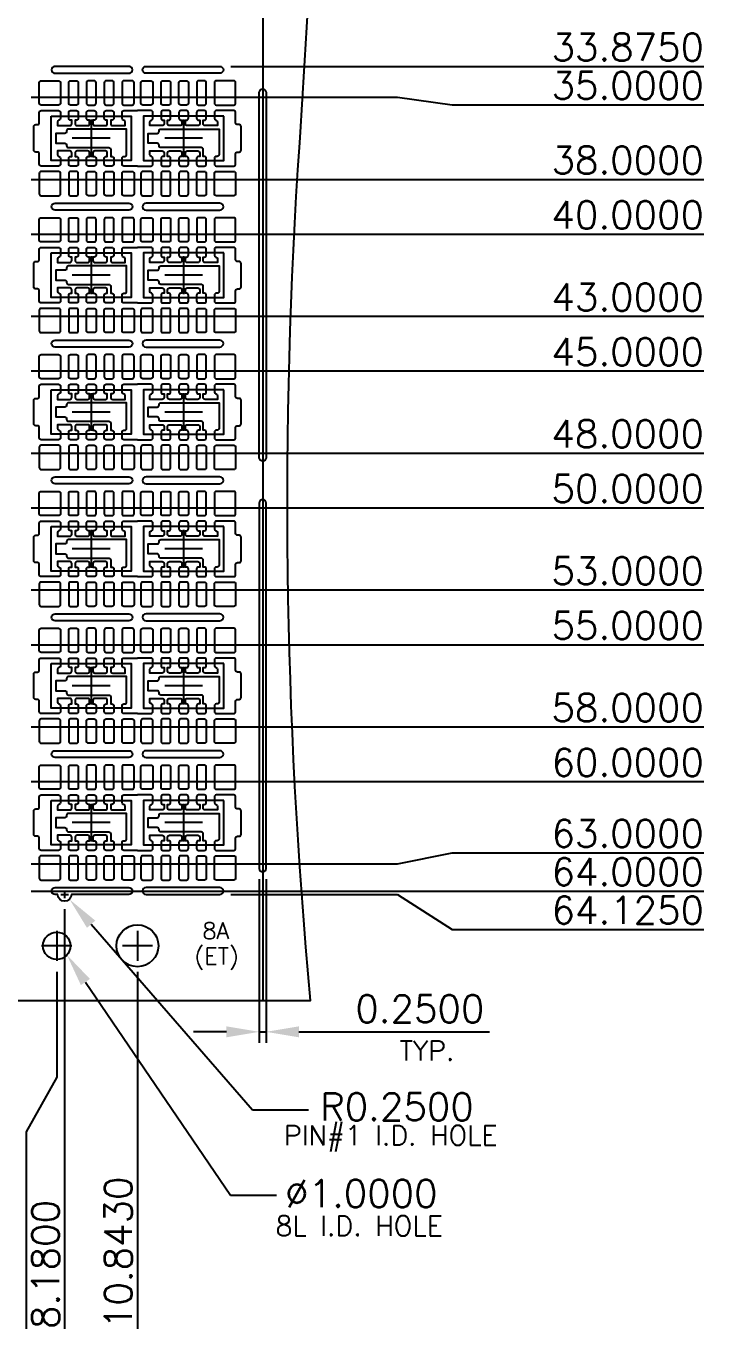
# Model space of a CAD drawing. Extents: x -629 to -184, y 97 to 360.
# Drawn here: x -569.4 to -507.4, y 96.9 to 215.9 of the extents above; entities that cross this region are included whole.
import ezdxf
from ezdxf.enums import TextEntityAlignment as Align
from ezdxf.lldxf.tags import DXFTag

# ---------------------------------------------------------------- set-up
doc = ezdxf.new("R2010")
doc.units = 0
doc.header["$LTSCALE"] = 8
doc.header["$MEASUREMENT"] = 0
for name, color, linetype in [('CEN', 2, 'CENTER'), ('COIN-LINE', 4, 'Continuous'), ('DIM', 7, 'Continuous'), ('LF-LINE', 1, 'Continuous'), ('PKG-OUT', 3, 'HIDDEN')]:
    doc.layers.add(name, color=color, linetype=linetype)
doc.styles.add('SIMPLEX', font='SIMPLEX.shx', dxfattribs={"height": 3})
tags = doc.linetypes.add('CENTER', pattern=[2, 1.25, -0.25, 0.25, -0.25]).pattern_tags.tags
tags[10:11] = [DXFTag(74, 4), DXFTag(75, 0), DXFTag(340, '0'), DXFTag(46, 1.0), DXFTag(50, 0.0), DXFTag(44, 0.0), DXFTag(45, 0.0)]
tags[8:9] = [DXFTag(74, 4), DXFTag(75, 0), DXFTag(340, '0'), DXFTag(46, 1.0), DXFTag(50, 0.0), DXFTag(44, 0.0), DXFTag(45, 0.0)]
tags[6:7] = [DXFTag(74, 4), DXFTag(75, 0), DXFTag(340, '0'), DXFTag(46, 1.0), DXFTag(50, 0.0), DXFTag(44, 0.0), DXFTag(45, 0.0)]
tags[4:5] = [DXFTag(74, 4), DXFTag(75, 0), DXFTag(340, '0'), DXFTag(46, 1.0), DXFTag(50, 0.0), DXFTag(44, 0.0), DXFTag(45, 0.0)]
tags = doc.linetypes.add('HIDDEN', pattern=[0.375, 0.25, -0.125]).pattern_tags.tags
tags[6:7] = [DXFTag(74, 4), DXFTag(75, 0), DXFTag(340, '0'), DXFTag(46, 1.0), DXFTag(50, 0.0), DXFTag(44, 0.0), DXFTag(45, 0.0)]
tags[4:5] = [DXFTag(74, 4), DXFTag(75, 0), DXFTag(340, '0'), DXFTag(46, 1.0), DXFTag(50, 0.0), DXFTag(44, 0.0), DXFTag(45, 0.0)]

# ---------------------------------------------------------------- blocks, each defined once
blk = doc.blocks.new('INT')
blk.add_lwpolyline([(1.688, -1.013), (1.195, -1.013, -0.414214), (1.125, -0.943), (1.125, -0.733, -0.414214), (1.195, -0.663), (1.223, -0.663, 0.414214), (1.293, -0.593), (1.293, 0.338), (-0.83, 0.338, 0.414214), (-0.9, 0.268), (-0.9, 0.25, -0.414214), (-0.97, 0.18), (-1.293, 0.18), (-1.293, -0.18), (-0.97, -0.18, -0.414214), (-0.9, -0.25), (-0.9, -0.268, 0.414214), (-0.83, -0.338), (0.643, -0.338, -0.414214), (0.712, -0.408), (0.712, -0.663), (0.755, -0.663, -0.414214), (0.825, -0.733), (0.825, -0.943, -0.414214), (0.755, -1.013), (0.545, -1.013, -0.414214), (0.475, -0.943), (0.475, -0.733, -0.414214), (0.545, -0.663), (0.587, -0.663), (0.587, -0.533, 0.414214), (0.517, -0.463), (0.133, -0.463, 0.414214), (0.062, -0.533), (0.062, -0.663), (0.105, -0.663, -0.414214), (0.175, -0.733), (0.175, -0.943, -0.414214), (0.105, -1.013), (-0.105, -1.013, -0.414214), (-0.175, -0.943), (-0.175, -0.733, -0.414214), (-0.105, -0.663), (-0.062, -0.663), (-0.062, -0.533, 0.414214), (-0.132, -0.463), (-0.518, -0.463, 0.414214), (-0.588, -0.533), (-0.588, -0.663), (-0.545, -0.663, -0.414214), (-0.475, -0.733), (-0.475, -0.943, -0.414214), (-0.545, -1.013), (-0.755, -1.013, -0.414214), (-0.825, -0.943), (-0.825, -0.733, -0.414214), (-0.755, -0.663), (-0.713, -0.663), (-0.713, -0.533, 0.414214), (-0.782, -0.463), (-1.237, -0.463), (-1.237, -0.594, 0.357421), (-1.181, -0.663, -0.357421), (-1.125, -0.732), (-1.125, -0.943, -0.414214), (-1.195, -1.013), (-1.83, -1.013, -0.414214), (-1.9, -0.943), (-1.9, -0.57, 0.414214), (-1.97, -0.5), (-2.03, -0.5, -0.414214), (-2.1, -0.43), (-2.1, 0.43, -0.414214), (-2.03, 0.5), (-1.97, 0.5, 0.414214), (-1.9, 0.57), (-1.9, 0.943, -0.414214), (-1.83, 1.013), (-1.195, 1.013, -0.414214), (-1.125, 0.943), (-1.125, 0.732, -0.357421), (-1.181, 0.663, 0.357421), (-1.237, 0.594), (-1.237, 0.463), (-0.782, 0.463, 0.414214), (-0.713, 0.533), (-0.713, 0.663), (-0.755, 0.663, -0.414214), (-0.825, 0.733), (-0.825, 0.943, -0.414214), (-0.755, 1.013), (-0.545, 1.013, -0.414214), (-0.475, 0.943), (-0.475, 0.733, -0.414214), (-0.545, 0.663), (-0.588, 0.663), (-0.588, 0.533, 0.414214), (-0.518, 0.463), (-0.132, 0.463, 0.414214), (-0.062, 0.533), (-0.062, 0.663), (-0.105, 0.663, -0.414214), (-0.175, 0.733), (-0.175, 0.943, -0.414214), (-0.105, 1.013), (0.105, 1.013, -0.414214), (0.175, 0.943), (0.175, 0.733, -0.414214), (0.105, 0.663), (0.062, 0.663), (0.062, 0.533, 0.414214), (0.133, 0.463), (0.517, 0.463, 0.414214), (0.587, 0.533), (0.587, 0.663), (0.545, 0.663, -0.414214), (0.475, 0.733), (0.475, 0.943, -0.414214), (0.545, 1.013), (0.755, 1.013, -0.414214), (0.825, 0.943), (0.825, 0.733, -0.414214), (0.755, 0.663), (0.712, 0.663), (0.712, 0.533, 0.414214), (0.783, 0.463), (1.237, 0.463), (1.237, 0.594, 0.357421), (1.181, 0.663, -0.357421), (1.125, 0.732), (1.125, 0.943, -0.414214), (1.195, 1.013), (1.688, 1.013)], format="xyb")
at = {"layer": 'PKG-OUT'}
blk.add_lwpolyline([(-1.463, 0.813), (1.463, 0.813), (1.463, -0.813), (-1.463, -0.813)], close=True, dxfattribs=at)
blk = doc.blocks.new('INT1')
blk.add_lwpolyline([(-1.688, -1.013), (-1.195, -1.013, 0.414214), (-1.125, -0.943), (-1.125, -0.732, 0.357421), (-1.181, -0.663, -0.357421), (-1.237, -0.594), (-1.237, -0.463), (-0.783, -0.463, -0.414214), (-0.713, -0.533), (-0.713, -0.663), (-0.755, -0.663, 0.414214), (-0.825, -0.733), (-0.825, -0.943, 0.414214), (-0.755, -1.013), (-0.545, -1.013, 0.414214), (-0.475, -0.943), (-0.475, -0.733, 0.414214), (-0.545, -0.663), (-0.588, -0.663), (-0.588, -0.533, -0.414214), (-0.518, -0.463), (-0.133, -0.463, -0.414214), (-0.063, -0.533), (-0.063, -0.663), (-0.105, -0.663, 0.414214), (-0.175, -0.733), (-0.175, -0.943, 0.414214), (-0.105, -1.013), (0.105, -1.013, 0.414214), (0.175, -0.943), (0.175, -0.733, 0.414214), (0.105, -0.663), (0.062, -0.663), (0.062, -0.533, -0.414214), (0.132, -0.463), (0.517, -0.463, -0.414214), (0.587, -0.533), (0.587, -0.663), (0.545, -0.663, 0.414214), (0.475, -0.733), (0.475, -0.943, 0.414214), (0.545, -1.013), (0.755, -1.013, 0.414214), (0.825, -0.943), (0.825, -0.733, 0.414214), (0.755, -0.663), (0.712, -0.663), (0.712, -0.408, 0.414214), (0.643, -0.338), (-0.83, -0.338, -0.414214), (-0.9, -0.268), (-0.9, -0.25, 0.414214), (-0.97, -0.18), (-1.293, -0.18), (-1.293, 0.18), (-0.97, 0.18, 0.414214), (-0.9, 0.25), (-0.9, 0.268, -0.414214), (-0.83, 0.338), (1.293, 0.338), (1.293, -0.593, -0.414214), (1.223, -0.663), (1.195, -0.663, 0.414214), (1.125, -0.733), (1.125, -0.943, 0.414214), (1.195, -1.013), (1.83, -1.013, 0.414214), (1.9, -0.943), (1.9, -0.57, -0.414214), (1.97, -0.5), (2.03, -0.5, 0.414214), (2.1, -0.43), (2.1, 0.43, 0.414214), (2.03, 0.5), (1.97, 0.5, -0.414214), (1.9, 0.57), (1.9, 0.943, 0.414214), (1.83, 1.013), (1.195, 1.013, 0.414214), (1.125, 0.943), (1.125, 0.732, 0.357421), (1.181, 0.663, -0.357421), (1.237, 0.594), (1.237, 0.463), (0.782, 0.463, -0.414214), (0.712, 0.533), (0.712, 0.663), (0.755, 0.663, 0.414214), (0.825, 0.733), (0.825, 0.943, 0.414214), (0.755, 1.013), (0.545, 1.013, 0.414214), (0.475, 0.943), (0.475, 0.733, 0.414214), (0.545, 0.663), (0.587, 0.663), (0.587, 0.533, -0.414214), (0.517, 0.463), (0.132, 0.463, -0.414214), (0.062, 0.533), (0.062, 0.663), (0.105, 0.663, 0.414214), (0.175, 0.733), (0.175, 0.943, 0.414214), (0.105, 1.013), (-0.105, 1.013, 0.414214), (-0.175, 0.943), (-0.175, 0.733, 0.414214), (-0.105, 0.663), (-0.063, 0.663), (-0.063, 0.533, -0.414214), (-0.133, 0.463), (-0.518, 0.463, -0.414214), (-0.588, 0.533), (-0.588, 0.663), (-0.545, 0.663, 0.414214), (-0.475, 0.733), (-0.475, 0.943, 0.414214), (-0.545, 1.013), (-0.755, 1.013, 0.414214), (-0.825, 0.943), (-0.825, 0.733, 0.414214), (-0.755, 0.663), (-0.713, 0.663), (-0.713, 0.533, -0.414214), (-0.783, 0.463), (-1.237, 0.463), (-1.237, 0.594, -0.357421), (-1.181, 0.663, 0.357421), (-1.125, 0.732), (-1.125, 0.943, 0.414214), (-1.195, 1.013), (-1.688, 1.013)], format="xyb")
at = {"layer": 'PKG-OUT'}
blk.add_lwpolyline([(1.463, 0.813), (-1.463, 0.813), (-1.463, -0.813), (1.463, -0.813)], close=True, dxfattribs=at)

msp = doc.modelspace()

# ---------------------------------------------------------------- linework, layer by layer
for points in [[(-566.71, 212.17, 1), (-566.71, 211.54), (-559.96, 211.54, 1), (-559.96, 212.17)], [(-551.65, 212.17, -1), (-551.65, 211.54), (-558.4, 211.54, -1), (-558.4, 212.17)], [(-567.98, 208.64, -0.414214), (-568.15, 208.81), (-568.15, 210.68, -0.414214), (-567.98, 210.85), (-566.39, 210.85, -0.414214), (-566.21, 210.68), (-566.21, 208.81, -0.414214), (-566.39, 208.64)], [(-565.29, 208.64, -0.414214), (-565.46, 208.81), (-565.46, 210.68, -0.414214), (-565.29, 210.85), (-564.76, 210.85, -0.414214), (-564.59, 210.68), (-564.59, 208.81, -0.414214), (-564.76, 208.64)], [(-563.14, 208.64, 0.414214), (-562.96, 208.81), (-562.96, 210.68, 0.414214), (-563.14, 210.85), (-563.66, 210.85, 0.414214), (-563.84, 210.68), (-563.84, 208.81, 0.414214), (-563.66, 208.64)], [(-561.51, 208.64, 0.414214), (-561.34, 208.81), (-561.34, 210.68, 0.414214), (-561.51, 210.85), (-562.04, 210.85, 0.414214), (-562.21, 210.68), (-562.21, 208.81, 0.414214), (-562.04, 208.64)], [(-559.67, 208.64, 0.414214), (-559.49, 208.81), (-559.49, 210.68, 0.414214), (-559.67, 210.85), (-560.41, 210.85, 0.414214), (-560.59, 210.68), (-560.59, 208.81, 0.414214), (-560.41, 208.64)], [(-558.69, 208.64, -0.414214), (-558.87, 208.81), (-558.87, 210.68, -0.414214), (-558.69, 210.85), (-557.95, 210.85, -0.414214), (-557.77, 210.68), (-557.77, 208.81, -0.414214), (-557.95, 208.64)], [(-556.85, 208.64, -0.414214), (-557.02, 208.81), (-557.02, 210.68, -0.414214), (-556.85, 210.85), (-556.32, 210.85, -0.414214), (-556.15, 210.68), (-556.15, 208.81, -0.414214), (-556.32, 208.64)], [(-555.22, 208.64, -0.414214), (-555.4, 208.81), (-555.4, 210.68, -0.414214), (-555.22, 210.85), (-554.7, 210.85, -0.414214), (-554.52, 210.68), (-554.52, 208.81, -0.414214), (-554.7, 208.64)], [(-553.07, 208.64, 0.414214), (-552.9, 208.81), (-552.9, 210.68, 0.414214), (-553.07, 210.85), (-553.6, 210.85, 0.414214), (-553.77, 210.68), (-553.77, 208.81, 0.414214), (-553.6, 208.64)], [(-550.39, 208.64, 0.414214), (-550.21, 208.81), (-550.21, 210.68, 0.414214), (-550.39, 210.85), (-551.97, 210.85, 0.414214), (-552.15, 210.68), (-552.15, 208.81, 0.414214), (-551.97, 208.64)], [(-567.98, 202.57, 0.414214), (-568.15, 202.4), (-568.15, 200.53, 0.414214), (-567.98, 200.35), (-566.39, 200.35, 0.414214), (-566.21, 200.53), (-566.21, 202.4, 0.414214), (-566.39, 202.57)], [(-565.29, 202.57, 0.414214), (-565.46, 202.4), (-565.46, 200.53, 0.414214), (-565.29, 200.35), (-564.76, 200.35, 0.414214), (-564.59, 200.53), (-564.59, 202.4, 0.414214), (-564.76, 202.57)], [(-563.14, 202.57, -0.414214), (-562.96, 202.4), (-562.96, 200.53, -0.414214), (-563.14, 200.35), (-563.66, 200.35, -0.414214), (-563.84, 200.53), (-563.84, 202.4, -0.414214), (-563.66, 202.57)], [(-561.51, 202.57, -0.414214), (-561.34, 202.4), (-561.34, 200.53, -0.414214), (-561.51, 200.35), (-562.04, 200.35, -0.414214), (-562.21, 200.53), (-562.21, 202.4, -0.414214), (-562.04, 202.57)], [(-559.67, 202.57, -0.414214), (-559.49, 202.4), (-559.49, 200.53, -0.414214), (-559.67, 200.35), (-560.41, 200.35, -0.414214), (-560.59, 200.53), (-560.59, 202.4, -0.414214), (-560.41, 202.57)], [(-558.69, 202.57, 0.414214), (-558.87, 202.4), (-558.87, 200.53, 0.414214), (-558.69, 200.35), (-557.95, 200.35, 0.414214), (-557.77, 200.53), (-557.77, 202.4, 0.414214), (-557.95, 202.57)], [(-556.85, 202.57, 0.414214), (-557.02, 202.4), (-557.02, 200.53, 0.414214), (-556.85, 200.35), (-556.32, 200.35, 0.414214), (-556.15, 200.53), (-556.15, 202.4, 0.414214), (-556.32, 202.57)], [(-555.22, 202.57, 0.414214), (-555.4, 202.4), (-555.4, 200.53, 0.414214), (-555.22, 200.35), (-554.7, 200.35, 0.414214), (-554.52, 200.53), (-554.52, 202.4, 0.414214), (-554.7, 202.57)], [(-553.07, 202.57, -0.414214), (-552.9, 202.4), (-552.9, 200.53, -0.414214), (-553.07, 200.35), (-553.6, 200.35, -0.414214), (-553.77, 200.53), (-553.77, 202.4, -0.414214), (-553.6, 202.57)], [(-550.39, 202.57, -0.414214), (-550.21, 202.4), (-550.21, 200.53, -0.414214), (-550.39, 200.35), (-551.97, 200.35, -0.414214), (-552.15, 200.53), (-552.15, 202.4, -0.414214), (-551.97, 202.57)], [(-566.71, 199.04, -1), (-566.71, 199.67), (-559.96, 199.67, -1), (-559.96, 199.04)], [(-551.65, 199.04, 1), (-551.65, 199.67), (-558.4, 199.67, 1), (-558.4, 199.04)], [(-567.98, 196.14, -0.414214), (-568.15, 196.31), (-568.15, 198.18, -0.414214), (-567.98, 198.35), (-566.39, 198.35, -0.414214), (-566.21, 198.18), (-566.21, 196.31, -0.414214), (-566.39, 196.14)], [(-565.29, 196.14, -0.414214), (-565.46, 196.31), (-565.46, 198.18, -0.414214), (-565.29, 198.35), (-564.76, 198.35, -0.414214), (-564.59, 198.18), (-564.59, 196.31, -0.414214), (-564.76, 196.14)], [(-563.14, 196.14, 0.414214), (-562.96, 196.31), (-562.96, 198.18, 0.414214), (-563.14, 198.35), (-563.66, 198.35, 0.414214), (-563.84, 198.18), (-563.84, 196.31, 0.414214), (-563.66, 196.14)], [(-561.51, 196.14, 0.414214), (-561.34, 196.31), (-561.34, 198.18, 0.414214), (-561.51, 198.35), (-562.04, 198.35, 0.414214), (-562.21, 198.18), (-562.21, 196.31, 0.414214), (-562.04, 196.14)], [(-559.67, 196.14, 0.414214), (-559.49, 196.31), (-559.49, 198.18, 0.414214), (-559.67, 198.35), (-560.41, 198.35, 0.414214), (-560.59, 198.18), (-560.59, 196.31, 0.414214), (-560.41, 196.14)], [(-558.69, 196.14, -0.414214), (-558.87, 196.31), (-558.87, 198.18, -0.414214), (-558.69, 198.35), (-557.95, 198.35, -0.414214), (-557.77, 198.18), (-557.77, 196.31, -0.414214), (-557.95, 196.14)], [(-556.85, 196.14, -0.414214), (-557.02, 196.31), (-557.02, 198.18, -0.414214), (-556.85, 198.35), (-556.32, 198.35, -0.414214), (-556.15, 198.18), (-556.15, 196.31, -0.414214), (-556.32, 196.14)], [(-555.22, 196.14, -0.414214), (-555.4, 196.31), (-555.4, 198.18, -0.414214), (-555.22, 198.35), (-554.7, 198.35, -0.414214), (-554.52, 198.18), (-554.52, 196.31, -0.414214), (-554.7, 196.14)], [(-553.07, 196.14, 0.414214), (-552.9, 196.31), (-552.9, 198.18, 0.414214), (-553.07, 198.35), (-553.6, 198.35, 0.414214), (-553.77, 198.18), (-553.77, 196.31, 0.414214), (-553.6, 196.14)], [(-550.39, 196.14, 0.414214), (-550.21, 196.31), (-550.21, 198.18, 0.414214), (-550.39, 198.35), (-551.97, 198.35, 0.414214), (-552.15, 198.18), (-552.15, 196.31, 0.414214), (-551.97, 196.14)], [(-567.98, 190.07, 0.414214), (-568.15, 189.9), (-568.15, 188.03, 0.414214), (-567.98, 187.85), (-566.39, 187.85, 0.414214), (-566.21, 188.03), (-566.21, 189.9, 0.414214), (-566.39, 190.07)], [(-565.29, 190.07, 0.414214), (-565.46, 189.9), (-565.46, 188.03, 0.414214), (-565.29, 187.85), (-564.76, 187.85, 0.414214), (-564.59, 188.03), (-564.59, 189.9, 0.414214), (-564.76, 190.07)], [(-563.14, 190.07, -0.414214), (-562.96, 189.9), (-562.96, 188.03, -0.414214), (-563.14, 187.85), (-563.66, 187.85, -0.414214), (-563.84, 188.03), (-563.84, 189.9, -0.414214), (-563.66, 190.07)], [(-561.51, 190.07, -0.414214), (-561.34, 189.9), (-561.34, 188.03, -0.414214), (-561.51, 187.85), (-562.04, 187.85, -0.414214), (-562.21, 188.03), (-562.21, 189.9, -0.414214), (-562.04, 190.07)], [(-559.67, 190.07, -0.414214), (-559.49, 189.9), (-559.49, 188.03, -0.414214), (-559.67, 187.85), (-560.41, 187.85, -0.414214), (-560.59, 188.03), (-560.59, 189.9, -0.414214), (-560.41, 190.07)], [(-558.69, 190.07, 0.414214), (-558.87, 189.9), (-558.87, 188.03, 0.414214), (-558.69, 187.85), (-557.95, 187.85, 0.414214), (-557.77, 188.03), (-557.77, 189.9, 0.414214), (-557.95, 190.07)], [(-556.85, 190.07, 0.414214), (-557.02, 189.9), (-557.02, 188.03, 0.414214), (-556.85, 187.85), (-556.32, 187.85, 0.414214), (-556.15, 188.03), (-556.15, 189.9, 0.414214), (-556.32, 190.07)], [(-555.22, 190.07, 0.414214), (-555.4, 189.9), (-555.4, 188.03, 0.414214), (-555.22, 187.85), (-554.7, 187.85, 0.414214), (-554.52, 188.03), (-554.52, 189.9, 0.414214), (-554.7, 190.07)], [(-553.07, 190.07, -0.414214), (-552.9, 189.9), (-552.9, 188.03, -0.414214), (-553.07, 187.85), (-553.6, 187.85, -0.414214), (-553.77, 188.03), (-553.77, 189.9, -0.414214), (-553.6, 190.07)], [(-550.39, 190.07, -0.414214), (-550.21, 189.9), (-550.21, 188.03, -0.414214), (-550.39, 187.85), (-551.97, 187.85, -0.414214), (-552.15, 188.03), (-552.15, 189.9, -0.414214), (-551.97, 190.07)], [(-566.71, 186.54, -1), (-566.71, 187.17), (-559.96, 187.17, -1), (-559.96, 186.54)], [(-551.65, 186.54, 1), (-551.65, 187.17), (-558.4, 187.17, 1), (-558.4, 186.54)], [(-567.98, 183.64, -0.414214), (-568.15, 183.81), (-568.15, 185.68, -0.414214), (-567.98, 185.85), (-566.39, 185.85, -0.414214), (-566.21, 185.68), (-566.21, 183.81, -0.414214), (-566.39, 183.64)], [(-565.29, 183.64, -0.414214), (-565.46, 183.81), (-565.46, 185.68, -0.414214), (-565.29, 185.85), (-564.76, 185.85, -0.414214), (-564.59, 185.68), (-564.59, 183.81, -0.414214), (-564.76, 183.64)], [(-563.14, 183.64, 0.414214), (-562.96, 183.81), (-562.96, 185.68, 0.414214), (-563.14, 185.85), (-563.66, 185.85, 0.414214), (-563.84, 185.68), (-563.84, 183.81, 0.414214), (-563.66, 183.64)], [(-561.51, 183.64, 0.414214), (-561.34, 183.81), (-561.34, 185.68, 0.414214), (-561.51, 185.85), (-562.04, 185.85, 0.414214), (-562.21, 185.68), (-562.21, 183.81, 0.414214), (-562.04, 183.64)], [(-559.67, 183.64, 0.414214), (-559.49, 183.81), (-559.49, 185.68, 0.414214), (-559.67, 185.85), (-560.41, 185.85, 0.414214), (-560.59, 185.68), (-560.59, 183.81, 0.414214), (-560.41, 183.64)], [(-558.69, 183.64, -0.414214), (-558.87, 183.81), (-558.87, 185.68, -0.414214), (-558.69, 185.85), (-557.95, 185.85, -0.414214), (-557.77, 185.68), (-557.77, 183.81, -0.414214), (-557.95, 183.64)], [(-556.85, 183.64, -0.414214), (-557.02, 183.81), (-557.02, 185.68, -0.414214), (-556.85, 185.85), (-556.32, 185.85, -0.414214), (-556.15, 185.68), (-556.15, 183.81, -0.414214), (-556.32, 183.64)], [(-555.22, 183.64, -0.414214), (-555.4, 183.81), (-555.4, 185.68, -0.414214), (-555.22, 185.85), (-554.7, 185.85, -0.414214), (-554.52, 185.68), (-554.52, 183.81, -0.414214), (-554.7, 183.64)], [(-553.07, 183.64, 0.414214), (-552.9, 183.81), (-552.9, 185.68, 0.414214), (-553.07, 185.85), (-553.6, 185.85, 0.414214), (-553.77, 185.68), (-553.77, 183.81, 0.414214), (-553.6, 183.64)], [(-550.39, 183.64, 0.414214), (-550.21, 183.81), (-550.21, 185.68, 0.414214), (-550.39, 185.85), (-551.97, 185.85, 0.414214), (-552.15, 185.68), (-552.15, 183.81, 0.414214), (-551.97, 183.64)], [(-567.98, 177.57, 0.414214), (-568.15, 177.4), (-568.15, 175.53, 0.414214), (-567.98, 175.35), (-566.39, 175.35, 0.414214), (-566.21, 175.53), (-566.21, 177.4, 0.414214), (-566.39, 177.57)], [(-565.29, 177.57, 0.414214), (-565.46, 177.4), (-565.46, 175.53, 0.414214), (-565.29, 175.35), (-564.76, 175.35, 0.414214), (-564.59, 175.53), (-564.59, 177.4, 0.414214), (-564.76, 177.57)], [(-563.14, 177.57, -0.414214), (-562.96, 177.4), (-562.96, 175.53, -0.414214), (-563.14, 175.35), (-563.66, 175.35, -0.414214), (-563.84, 175.53), (-563.84, 177.4, -0.414214), (-563.66, 177.57)], [(-561.51, 177.57, -0.414214), (-561.34, 177.4), (-561.34, 175.53, -0.414214), (-561.51, 175.35), (-562.04, 175.35, -0.414214), (-562.21, 175.53), (-562.21, 177.4, -0.414214), (-562.04, 177.57)], [(-559.67, 177.57, -0.414214), (-559.49, 177.4), (-559.49, 175.53, -0.414214), (-559.67, 175.35), (-560.41, 175.35, -0.414214), (-560.59, 175.53), (-560.59, 177.4, -0.414214), (-560.41, 177.57)], [(-558.69, 177.57, 0.414214), (-558.87, 177.4), (-558.87, 175.53, 0.414214), (-558.69, 175.35), (-557.95, 175.35, 0.414214), (-557.77, 175.53), (-557.77, 177.4, 0.414214), (-557.95, 177.57)], [(-556.85, 177.57, 0.414214), (-557.02, 177.4), (-557.02, 175.53, 0.414214), (-556.85, 175.35), (-556.32, 175.35, 0.414214), (-556.15, 175.53), (-556.15, 177.4, 0.414214), (-556.32, 177.57)], [(-555.22, 177.57, 0.414214), (-555.4, 177.4), (-555.4, 175.53, 0.414214), (-555.22, 175.35), (-554.7, 175.35, 0.414214), (-554.52, 175.53), (-554.52, 177.4, 0.414214), (-554.7, 177.57)], [(-553.07, 177.57, -0.414214), (-552.9, 177.4), (-552.9, 175.53, -0.414214), (-553.07, 175.35), (-553.6, 175.35, -0.414214), (-553.77, 175.53), (-553.77, 177.4, -0.414214), (-553.6, 177.57)], [(-550.39, 177.57, -0.414214), (-550.21, 177.4), (-550.21, 175.53, -0.414214), (-550.39, 175.35), (-551.97, 175.35, -0.414214), (-552.15, 175.53), (-552.15, 177.4, -0.414214), (-551.97, 177.57)], [(-566.71, 174.04, -1), (-566.71, 174.67), (-559.96, 174.67, -1), (-559.96, 174.04)], [(-551.65, 174.04, 1), (-551.65, 174.67), (-558.4, 174.67, 1), (-558.4, 174.04)], [(-567.98, 171.14, -0.414214), (-568.15, 171.31), (-568.15, 173.18, -0.414214), (-567.98, 173.35), (-566.39, 173.35, -0.414214), (-566.21, 173.18), (-566.21, 171.31, -0.414214), (-566.39, 171.14)], [(-565.29, 171.14, -0.414214), (-565.46, 171.31), (-565.46, 173.18, -0.414214), (-565.29, 173.35), (-564.76, 173.35, -0.414214), (-564.59, 173.18), (-564.59, 171.31, -0.414214), (-564.76, 171.14)], [(-563.14, 171.14, 0.414214), (-562.96, 171.31), (-562.96, 173.18, 0.414214), (-563.14, 173.35), (-563.66, 173.35, 0.414214), (-563.84, 173.18), (-563.84, 171.31, 0.414214), (-563.66, 171.14)], [(-561.51, 171.14, 0.414214), (-561.34, 171.31), (-561.34, 173.18, 0.414214), (-561.51, 173.35), (-562.04, 173.35, 0.414214), (-562.21, 173.18), (-562.21, 171.31, 0.414214), (-562.04, 171.14)], [(-559.67, 171.14, 0.414214), (-559.49, 171.31), (-559.49, 173.18, 0.414214), (-559.67, 173.35), (-560.41, 173.35, 0.414214), (-560.59, 173.18), (-560.59, 171.31, 0.414214), (-560.41, 171.14)], [(-558.69, 171.14, -0.414214), (-558.87, 171.31), (-558.87, 173.18, -0.414214), (-558.69, 173.35), (-557.95, 173.35, -0.414214), (-557.77, 173.18), (-557.77, 171.31, -0.414214), (-557.95, 171.14)], [(-556.85, 171.14, -0.414214), (-557.02, 171.31), (-557.02, 173.18, -0.414214), (-556.85, 173.35), (-556.32, 173.35, -0.414214), (-556.15, 173.18), (-556.15, 171.31, -0.414214), (-556.32, 171.14)], [(-555.22, 171.14, -0.414214), (-555.4, 171.31), (-555.4, 173.18, -0.414214), (-555.22, 173.35), (-554.7, 173.35, -0.414214), (-554.52, 173.18), (-554.52, 171.31, -0.414214), (-554.7, 171.14)], [(-553.07, 171.14, 0.414214), (-552.9, 171.31), (-552.9, 173.18, 0.414214), (-553.07, 173.35), (-553.6, 173.35, 0.414214), (-553.77, 173.18), (-553.77, 171.31, 0.414214), (-553.6, 171.14)], [(-550.39, 171.14, 0.414214), (-550.21, 171.31), (-550.21, 173.18, 0.414214), (-550.39, 173.35), (-551.97, 173.35, 0.414214), (-552.15, 173.18), (-552.15, 171.31, 0.414214), (-551.97, 171.14)], [(-567.98, 165.07, 0.414214), (-568.15, 164.9), (-568.15, 163.03, 0.414214), (-567.98, 162.85), (-566.39, 162.85, 0.414214), (-566.21, 163.03), (-566.21, 164.9, 0.414214), (-566.39, 165.07)], [(-565.29, 165.07, 0.414214), (-565.46, 164.9), (-565.46, 163.03, 0.414214), (-565.29, 162.85), (-564.76, 162.85, 0.414214), (-564.59, 163.03), (-564.59, 164.9, 0.414214), (-564.76, 165.07)], [(-563.14, 165.07, -0.414214), (-562.96, 164.9), (-562.96, 163.03, -0.414214), (-563.14, 162.85), (-563.66, 162.85, -0.414214), (-563.84, 163.03), (-563.84, 164.9, -0.414214), (-563.66, 165.07)], [(-561.51, 165.07, -0.414214), (-561.34, 164.9), (-561.34, 163.03, -0.414214), (-561.51, 162.85), (-562.04, 162.85, -0.414214), (-562.21, 163.03), (-562.21, 164.9, -0.414214), (-562.04, 165.07)], [(-559.67, 165.07, -0.414214), (-559.49, 164.9), (-559.49, 163.03, -0.414214), (-559.67, 162.85), (-560.41, 162.85, -0.414214), (-560.59, 163.03), (-560.59, 164.9, -0.414214), (-560.41, 165.07)], [(-558.69, 165.07, 0.414214), (-558.87, 164.9), (-558.87, 163.03, 0.414214), (-558.69, 162.85), (-557.95, 162.85, 0.414214), (-557.77, 163.03), (-557.77, 164.9, 0.414214), (-557.95, 165.07)], [(-556.85, 165.07, 0.414214), (-557.02, 164.9), (-557.02, 163.03, 0.414214), (-556.85, 162.85), (-556.32, 162.85, 0.414214), (-556.15, 163.03), (-556.15, 164.9, 0.414214), (-556.32, 165.07)], [(-555.22, 165.07, 0.414214), (-555.4, 164.9), (-555.4, 163.03, 0.414214), (-555.22, 162.85), (-554.7, 162.85, 0.414214), (-554.52, 163.03), (-554.52, 164.9, 0.414214), (-554.7, 165.07)], [(-553.07, 165.07, -0.414214), (-552.9, 164.9), (-552.9, 163.03, -0.414214), (-553.07, 162.85), (-553.6, 162.85, -0.414214), (-553.77, 163.03), (-553.77, 164.9, -0.414214), (-553.6, 165.07)], [(-550.39, 165.07, -0.414214), (-550.21, 164.9), (-550.21, 163.03, -0.414214), (-550.39, 162.85), (-551.97, 162.85, -0.414214), (-552.15, 163.03), (-552.15, 164.9, -0.414214), (-551.97, 165.07)], [(-566.71, 161.54, -1), (-566.71, 162.17), (-559.96, 162.17, -1), (-559.96, 161.54)], [(-551.65, 161.54, 1), (-551.65, 162.17), (-558.4, 162.17, 1), (-558.4, 161.54)], [(-567.98, 158.64, -0.414214), (-568.15, 158.81), (-568.15, 160.68, -0.414214), (-567.98, 160.85), (-566.39, 160.85, -0.414214), (-566.21, 160.68), (-566.21, 158.81, -0.414214), (-566.39, 158.64)], [(-565.29, 158.64, -0.414214), (-565.46, 158.81), (-565.46, 160.68, -0.414214), (-565.29, 160.85), (-564.76, 160.85, -0.414214), (-564.59, 160.68), (-564.59, 158.81, -0.414214), (-564.76, 158.64)], [(-563.14, 158.64, 0.414214), (-562.96, 158.81), (-562.96, 160.68, 0.414214), (-563.14, 160.85), (-563.66, 160.85, 0.414214), (-563.84, 160.68), (-563.84, 158.81, 0.414214), (-563.66, 158.64)], [(-561.51, 158.64, 0.414214), (-561.34, 158.81), (-561.34, 160.68, 0.414214), (-561.51, 160.85), (-562.04, 160.85, 0.414214), (-562.21, 160.68), (-562.21, 158.81, 0.414214), (-562.04, 158.64)], [(-559.67, 158.64, 0.414214), (-559.49, 158.81), (-559.49, 160.68, 0.414214), (-559.67, 160.85), (-560.41, 160.85, 0.414214), (-560.59, 160.68), (-560.59, 158.81, 0.414214), (-560.41, 158.64)], [(-558.69, 158.64, -0.414214), (-558.87, 158.81), (-558.87, 160.68, -0.414214), (-558.69, 160.85), (-557.95, 160.85, -0.414214), (-557.77, 160.68), (-557.77, 158.81, -0.414214), (-557.95, 158.64)], [(-556.85, 158.64, -0.414214), (-557.02, 158.81), (-557.02, 160.68, -0.414214), (-556.85, 160.85), (-556.32, 160.85, -0.414214), (-556.15, 160.68), (-556.15, 158.81, -0.414214), (-556.32, 158.64)], [(-555.22, 158.64, -0.414214), (-555.4, 158.81), (-555.4, 160.68, -0.414214), (-555.22, 160.85), (-554.7, 160.85, -0.414214), (-554.52, 160.68), (-554.52, 158.81, -0.414214), (-554.7, 158.64)], [(-553.07, 158.64, 0.414214), (-552.9, 158.81), (-552.9, 160.68, 0.414214), (-553.07, 160.85), (-553.6, 160.85, 0.414214), (-553.77, 160.68), (-553.77, 158.81, 0.414214), (-553.6, 158.64)], [(-550.39, 158.64, 0.414214), (-550.21, 158.81), (-550.21, 160.68, 0.414214), (-550.39, 160.85), (-551.97, 160.85, 0.414214), (-552.15, 160.68), (-552.15, 158.81, 0.414214), (-551.97, 158.64)], [(-567.98, 152.57, 0.414214), (-568.15, 152.4), (-568.15, 150.53, 0.414214), (-567.98, 150.35), (-566.39, 150.35, 0.414214), (-566.21, 150.53), (-566.21, 152.4, 0.414214), (-566.39, 152.57)], [(-565.29, 152.57, 0.414214), (-565.46, 152.4), (-565.46, 150.53, 0.414214), (-565.29, 150.35), (-564.76, 150.35, 0.414214), (-564.59, 150.53), (-564.59, 152.4, 0.414214), (-564.76, 152.57)], [(-563.14, 152.57, -0.414214), (-562.96, 152.4), (-562.96, 150.53, -0.414214), (-563.14, 150.35), (-563.66, 150.35, -0.414214), (-563.84, 150.53), (-563.84, 152.4, -0.414214), (-563.66, 152.57)], [(-561.51, 152.57, -0.414214), (-561.34, 152.4), (-561.34, 150.53, -0.414214), (-561.51, 150.35), (-562.04, 150.35, -0.414214), (-562.21, 150.53), (-562.21, 152.4, -0.414214), (-562.04, 152.57)], [(-559.67, 152.57, -0.414214), (-559.49, 152.4), (-559.49, 150.53, -0.414214), (-559.67, 150.35), (-560.41, 150.35, -0.414214), (-560.59, 150.53), (-560.59, 152.4, -0.414214), (-560.41, 152.57)], [(-558.69, 152.57, 0.414214), (-558.87, 152.4), (-558.87, 150.53, 0.414214), (-558.69, 150.35), (-557.95, 150.35, 0.414214), (-557.77, 150.53), (-557.77, 152.4, 0.414214), (-557.95, 152.57)], [(-556.85, 152.57, 0.414214), (-557.02, 152.4), (-557.02, 150.53, 0.414214), (-556.85, 150.35), (-556.32, 150.35, 0.414214), (-556.15, 150.53), (-556.15, 152.4, 0.414214), (-556.32, 152.57)], [(-555.22, 152.57, 0.414214), (-555.4, 152.4), (-555.4, 150.53, 0.414214), (-555.22, 150.35), (-554.7, 150.35, 0.414214), (-554.52, 150.53), (-554.52, 152.4, 0.414214), (-554.7, 152.57)], [(-553.07, 152.57, -0.414214), (-552.9, 152.4), (-552.9, 150.53, -0.414214), (-553.07, 150.35), (-553.6, 150.35, -0.414214), (-553.77, 150.53), (-553.77, 152.4, -0.414214), (-553.6, 152.57)], [(-550.39, 152.57, -0.414214), (-550.21, 152.4), (-550.21, 150.53, -0.414214), (-550.39, 150.35), (-551.97, 150.35, -0.414214), (-552.15, 150.53), (-552.15, 152.4, -0.414214), (-551.97, 152.57)], [(-566.71, 149.04, -1), (-566.71, 149.67), (-559.96, 149.67, -1), (-559.96, 149.04)], [(-551.65, 149.04, 1), (-551.65, 149.67), (-558.4, 149.67, 1), (-558.4, 149.04)], [(-567.98, 146.14, -0.414214), (-568.15, 146.31), (-568.15, 148.18, -0.414214), (-567.98, 148.35), (-566.39, 148.35, -0.414214), (-566.21, 148.18), (-566.21, 146.31, -0.414214), (-566.39, 146.14)], [(-565.29, 146.14, -0.414214), (-565.46, 146.31), (-565.46, 148.18, -0.414214), (-565.29, 148.35), (-564.76, 148.35, -0.414214), (-564.59, 148.18), (-564.59, 146.31, -0.414214), (-564.76, 146.14)], [(-563.14, 146.14, 0.414214), (-562.96, 146.31), (-562.96, 148.18, 0.414214), (-563.14, 148.35), (-563.66, 148.35, 0.414214), (-563.84, 148.18), (-563.84, 146.31, 0.414214), (-563.66, 146.14)], [(-561.51, 146.14, 0.414214), (-561.34, 146.31), (-561.34, 148.18, 0.414214), (-561.51, 148.35), (-562.04, 148.35, 0.414214), (-562.21, 148.18), (-562.21, 146.31, 0.414214), (-562.04, 146.14)], [(-559.67, 146.14, 0.414214), (-559.49, 146.31), (-559.49, 148.18, 0.414214), (-559.67, 148.35), (-560.41, 148.35, 0.414214), (-560.59, 148.18), (-560.59, 146.31, 0.414214), (-560.41, 146.14)], [(-558.69, 146.14, -0.414214), (-558.87, 146.31), (-558.87, 148.18, -0.414214), (-558.69, 148.35), (-557.95, 148.35, -0.414214), (-557.77, 148.18), (-557.77, 146.31, -0.414214), (-557.95, 146.14)], [(-556.85, 146.14, -0.414214), (-557.02, 146.31), (-557.02, 148.18, -0.414214), (-556.85, 148.35), (-556.32, 148.35, -0.414214), (-556.15, 148.18), (-556.15, 146.31, -0.414214), (-556.32, 146.14)], [(-555.22, 146.14, -0.414214), (-555.4, 146.31), (-555.4, 148.18, -0.414214), (-555.22, 148.35), (-554.7, 148.35, -0.414214), (-554.52, 148.18), (-554.52, 146.31, -0.414214), (-554.7, 146.14)], [(-553.07, 146.14, 0.414214), (-552.9, 146.31), (-552.9, 148.18, 0.414214), (-553.07, 148.35), (-553.6, 148.35, 0.414214), (-553.77, 148.18), (-553.77, 146.31, 0.414214), (-553.6, 146.14)], [(-550.39, 146.14, 0.414214), (-550.21, 146.31), (-550.21, 148.18, 0.414214), (-550.39, 148.35), (-551.97, 148.35, 0.414214), (-552.15, 148.18), (-552.15, 146.31, 0.414214), (-551.97, 146.14)], [(-567.98, 140.07, 0.414214), (-568.15, 139.9), (-568.15, 138.03, 0.414214), (-567.98, 137.85), (-566.39, 137.85, 0.414214), (-566.21, 138.03), (-566.21, 139.9, 0.414214), (-566.39, 140.07)], [(-565.29, 140.07, 0.414214), (-565.46, 139.9), (-565.46, 138.03, 0.414214), (-565.29, 137.85), (-564.76, 137.85, 0.414214), (-564.59, 138.03), (-564.59, 139.9, 0.414214), (-564.76, 140.07)], [(-563.14, 140.07, -0.414214), (-562.96, 139.9), (-562.96, 138.03, -0.414214), (-563.14, 137.85), (-563.66, 137.85, -0.414214), (-563.84, 138.03), (-563.84, 139.9, -0.414214), (-563.66, 140.07)], [(-561.51, 140.07, -0.414214), (-561.34, 139.9), (-561.34, 138.03, -0.414214), (-561.51, 137.85), (-562.04, 137.85, -0.414214), (-562.21, 138.03), (-562.21, 139.9, -0.414214), (-562.04, 140.07)], [(-559.67, 140.07, -0.414214), (-559.49, 139.9), (-559.49, 138.03, -0.414214), (-559.67, 137.85), (-560.41, 137.85, -0.414214), (-560.59, 138.03), (-560.59, 139.9, -0.414214), (-560.41, 140.07)], [(-558.69, 140.07, 0.414214), (-558.87, 139.9), (-558.87, 138.03, 0.414214), (-558.69, 137.85), (-557.95, 137.85, 0.414214), (-557.77, 138.03), (-557.77, 139.9, 0.414214), (-557.95, 140.07)], [(-556.85, 140.07, 0.414214), (-557.02, 139.9), (-557.02, 138.03, 0.414214), (-556.85, 137.85), (-556.32, 137.85, 0.414214), (-556.15, 138.03), (-556.15, 139.9, 0.414214), (-556.32, 140.07)], [(-555.22, 140.07, 0.414214), (-555.4, 139.9), (-555.4, 138.03, 0.414214), (-555.22, 137.85), (-554.7, 137.85, 0.414214), (-554.52, 138.03), (-554.52, 139.9, 0.414214), (-554.7, 140.07)], [(-553.07, 140.07, -0.414214), (-552.9, 139.9), (-552.9, 138.03, -0.414214), (-553.07, 137.85), (-553.6, 137.85, -0.414214), (-553.77, 138.03), (-553.77, 139.9, -0.414214), (-553.6, 140.07)], [(-550.39, 140.07, -0.414214), (-550.21, 139.9), (-550.21, 138.03, -0.414214), (-550.39, 137.85), (-551.97, 137.85, -0.414214), (-552.15, 138.03), (-552.15, 139.9, -0.414214), (-551.97, 140.07)], [(-566.46, 136.54), (-566.71, 136.54, -1), (-566.71, 137.17), (-559.96, 137.17, -1), (-559.96, 136.54), (-565.21, 136.54, -1)], [(-551.65, 136.54, 1), (-551.65, 137.17), (-558.4, 137.17, 1), (-558.4, 136.54)]]:
    msp.add_lwpolyline(points, format="xyb", close=True)
at = {"layer": 'CEN'}
for p, q in [((-547.74, 301.85), (-547.74, 126.85)), ((-563.4, 207.33), (-563.4, 203.88)), ((-554.96, 207.33), (-554.96, 203.88)), ((-561.68, 205.6), (-565.13, 205.6)), ((-553.24, 205.6), (-556.69, 205.6)), ((-563.4, 194.83), (-563.4, 191.38)), ((-554.96, 194.83), (-554.96, 191.38)), ((-561.68, 193.1), (-565.13, 193.1)), ((-553.24, 193.1), (-556.69, 193.1)), ((-563.4, 182.33), (-563.4, 178.88)), ((-554.96, 182.33), (-554.96, 178.88)), ((-561.68, 180.6), (-565.13, 180.6)), ((-553.24, 180.6), (-556.69, 180.6)), ((-563.4, 169.83), (-563.4, 166.38)), ((-554.96, 169.83), (-554.96, 166.38)), ((-561.68, 168.1), (-565.13, 168.1)), ((-553.24, 168.1), (-556.69, 168.1)), ((-563.4, 157.33), (-563.4, 153.88)), ((-554.96, 157.33), (-554.96, 153.88)), ((-561.68, 155.6), (-565.13, 155.6)), ((-553.24, 155.6), (-556.69, 155.6)), ((-563.4, 144.83), (-563.4, 141.38)), ((-554.96, 144.83), (-554.96, 141.38)), ((-561.68, 143.1), (-565.13, 143.1)), ((-553.24, 143.1), (-556.69, 143.1)), ((-565.84, 136.9), (-565.84, 136.19)), ((-566.19, 136.54), (-565.48, 136.54)), ((-566.56, 133.23), (-566.56, 130.47)), ((-559.18, 133.23), (-559.18, 130.47)), ((-565.18, 131.85), (-567.94, 131.85)), ((-557.8, 131.85), (-560.56, 131.85))]:
    msp.add_line(p, q, dxfattribs=at)
at = {"layer": 'COIN-LINE'}
for p, q in [((-535.43, 212.17), (-530.43, 212.17)), ((-535.43, 209.35), (-530.43, 208.67)), ((-535.43, 201.85), (-530.43, 201.85)), ((-535.43, 196.85), (-530.43, 196.85)), ((-535.43, 189.35), (-530.43, 189.35)), ((-535.43, 184.35), (-530.43, 184.35)), ((-535.43, 176.85), (-530.43, 176.85)), ((-535.43, 171.85), (-530.43, 171.85)), ((-535.43, 164.35), (-530.43, 164.35)), ((-535.43, 159.35), (-530.43, 159.35)), ((-535.43, 151.85), (-530.43, 151.85)), ((-535.43, 146.85), (-530.43, 146.85)), ((-535.43, 139.35), (-530.43, 140.35)), ((-535.43, 136.85), (-530.43, 136.85)), ((-535.43, 136.54), (-530.43, 133.35)), ((-566.56, 119.85), (-569.34, 114.85)), ((-565.84, 119.85), (-565.84, 114.85)), ((-559.18, 119.85), (-559.18, 114.85))]:
    msp.add_line(p, q, dxfattribs=at)
at = {"layer": 'DIM'}
for p, q in [((-550.65, 212.17), (-535.43, 212.17)), ((-530.43, 212.17), (-507.43, 212.17)), ((-568.88, 209.35), (-535.43, 209.35)), ((-530.43, 208.67), (-507.43, 208.67)), ((-568.88, 201.85), (-535.43, 201.85)), ((-530.43, 201.85), (-507.43, 201.85)), ((-568.88, 196.85), (-535.43, 196.85)), ((-530.43, 196.85), (-507.43, 196.85)), ((-568.88, 189.35), (-535.43, 189.35)), ((-530.43, 189.35), (-507.43, 189.35)), ((-568.88, 184.35), (-535.43, 184.35)), ((-530.43, 184.35), (-507.43, 184.35)), ((-568.88, 176.85), (-535.43, 176.85)), ((-530.43, 176.85), (-507.43, 176.85)), ((-568.88, 171.85), (-535.43, 171.85)), ((-530.43, 171.85), (-507.43, 171.85)), ((-568.88, 164.35), (-535.43, 164.35)), ((-530.43, 164.35), (-507.43, 164.35)), ((-568.88, 159.35), (-535.43, 159.35)), ((-530.43, 159.35), (-507.43, 159.35)), ((-568.88, 151.85), (-535.43, 151.85)), ((-530.43, 151.85), (-507.43, 151.85)), ((-568.88, 146.85), (-535.43, 146.85)), ((-530.43, 146.85), (-507.43, 146.85)), ((-568.88, 139.35), (-535.43, 139.35)), ((-530.43, 140.35), (-507.43, 140.35)), ((-568.88, 136.85), (-535.43, 136.85)), ((-548.05, 137.92), (-548.05, 122.99)), ((-547.43, 137.92), (-547.43, 122.99)), ((-530.43, 136.85), (-507.43, 136.85)), ((-550.65, 136.54), (-535.43, 136.54)), ((-565.84, 135.19), (-565.84, 119.85)), ((-563.41, 133.82), (-548.68, 116.88)), ((-530.43, 133.35), (-507.43, 133.35)), ((-566.56, 129.47), (-566.56, 119.85)), ((-563.94, 128.54), (-550.68, 109.07)), ((-559.18, 129.47), (-559.18, 119.85)), ((-551.05, 123.99), (-554.05, 123.99)), ((-548.05, 123.99), (-547.43, 123.99)), ((-544.43, 123.99), (-527.01, 123.99)), ((-548.68, 116.88), (-543.55, 116.88)), ((-569.34, 114.85), (-569.34, 96.85)), ((-565.84, 114.85), (-565.84, 96.85)), ((-559.18, 114.85), (-559.18, 96.85)), ((-550.68, 109.07), (-546.48, 109.07))]:
    msp.add_line(p, q, dxfattribs=at)
for points in [[(-565.38, 136.08), (-563.79, 133.49), (-563.03, 134.15)], [(-565.63, 131.02), (-564.35, 128.26), (-563.52, 128.82)], [(-548.05, 123.99), (-551.05, 123.49), (-551.05, 124.49)], [(-547.43, 123.99), (-544.43, 123.49), (-544.43, 124.49)]]:
    msp.add_solid(points, dxfattribs=at)
at = {"layer": 'LF-LINE'}
msp.add_lwpolyline([(-593.51, 218.6), (-593.51, 210.1, -0.414214), (-593.2, 209.79), (-593.2, 176.42, -0.414214), (-593.51, 176.1), (-593.51, 172.6, -0.414214), (-593.2, 172.29), (-593.2, 138.92, -0.414214), (-593.51, 138.6), (-593.51, 128.95), (-593.13, 128.95, -0.613622), (-592.93, 128.55), (-593.08, 128.21, 0.445944), (-593.01, 127.85), (-591.29, 126.85), (-543.36, 126.85, -0.040217), (-544.36, 205.18, 0.028697), (-543.36, 301.85)], format="xyb", dxfattribs=at)
for points in [[(-548.05, 209.79, -1), (-547.43, 209.79), (-547.43, 176.42, -1), (-548.05, 176.42)], [(-547.43, 172.29, 1), (-548.05, 172.29), (-548.05, 138.92, 1), (-547.43, 138.92)]]:
    msp.add_lwpolyline(points, format="xyb", close=True, dxfattribs=at)
for centre, radius in [((-559.18, 131.85), 1.91), ((-566.56, 131.85), 1.25)]:
    msp.add_circle(centre, radius, dxfattribs=at)

# ---------------------------------------------------------------- block references
at = {"xscale": 2.5, "yscale": 2.5, "zscale": 2.5}
for name, p in [('INT', (-563.4, 205.6)), ('INT1', (-554.96, 205.6)), ('INT', (-563.4, 193.1)), ('INT1', (-554.96, 193.1)), ('INT', (-563.4, 180.6)), ('INT1', (-554.96, 180.6)), ('INT', (-563.4, 168.1)), ('INT1', (-554.96, 168.1)), ('INT', (-563.4, 155.6)), ('INT1', (-554.96, 155.6)), ('INT', (-563.4, 143.1)), ('INT1', (-554.96, 143.1))]:
    msp.add_blockref(name, p, dxfattribs=at)

# ---------------------------------------------------------------- texts
at = {"layer": 'DIM', "style": 'SIMPLEX'}
for s, p in [('33.8750', (-507.43, 212.67)), ('35.0000', (-507.43, 209.17)), ('38.0000', (-507.43, 202.35)), ('40.0000', (-507.43, 197.35)), ('43.0000', (-507.43, 189.85)), ('45.0000', (-507.43, 184.85)), ('48.0000', (-507.43, 177.35)), ('50.0000', (-507.43, 172.35)), ('53.0000', (-507.43, 164.85)), ('55.0000', (-507.43, 159.85)), ('58.0000', (-507.43, 152.35)), ('60.0000', (-507.43, 147.35)), ('63.0000', (-507.43, 140.85)), ('64.0000', (-507.43, 137.35)), ('64.1250', (-507.43, 133.85))]:
    msp.add_text(s, height=2.5, dxfattribs=at).set_placement(p, align=Align.RIGHT)
for s, p in [('10.8430', (-559.68, 96.85)), ('8.1800', (-566.34, 96.85))]:
    msp.add_text(s, height=2.5, rotation=90, dxfattribs=at).set_placement(p)
for s, insert, char_height, attachment_point in [('0.2500', (-533.38, 126.09), 2.5, 5), ('TYP.', (-532.73, 122.27), 1.8, 5), ('R0.2500', (-542.49, 115.9), 2.5, 7), ('PIN#1 I.D. HOLE', (-545.8, 113.03), 1.8, 7), ('%%C1.0000', (-545.69, 107.97), 2.5, 7), ('8L I.D. HOLE', (-546.57, 105.37), 1.8, 7)]:
    msp.add_mtext(s, dxfattribs=dict(at, insert=insert, char_height=char_height, attachment_point=attachment_point))
at = {"layer": 'PKG-OUT', "char_height": 1.5, "attachment_point": 3, "style": 'SIMPLEX'}
for s, insert in [('8A', (-550.8, 133.97)), ('(ET)', (-549.92, 131.65))]:
    msp.add_mtext(s, dxfattribs=dict(at, insert=insert))

doc.saveas('drawing.dxf')
